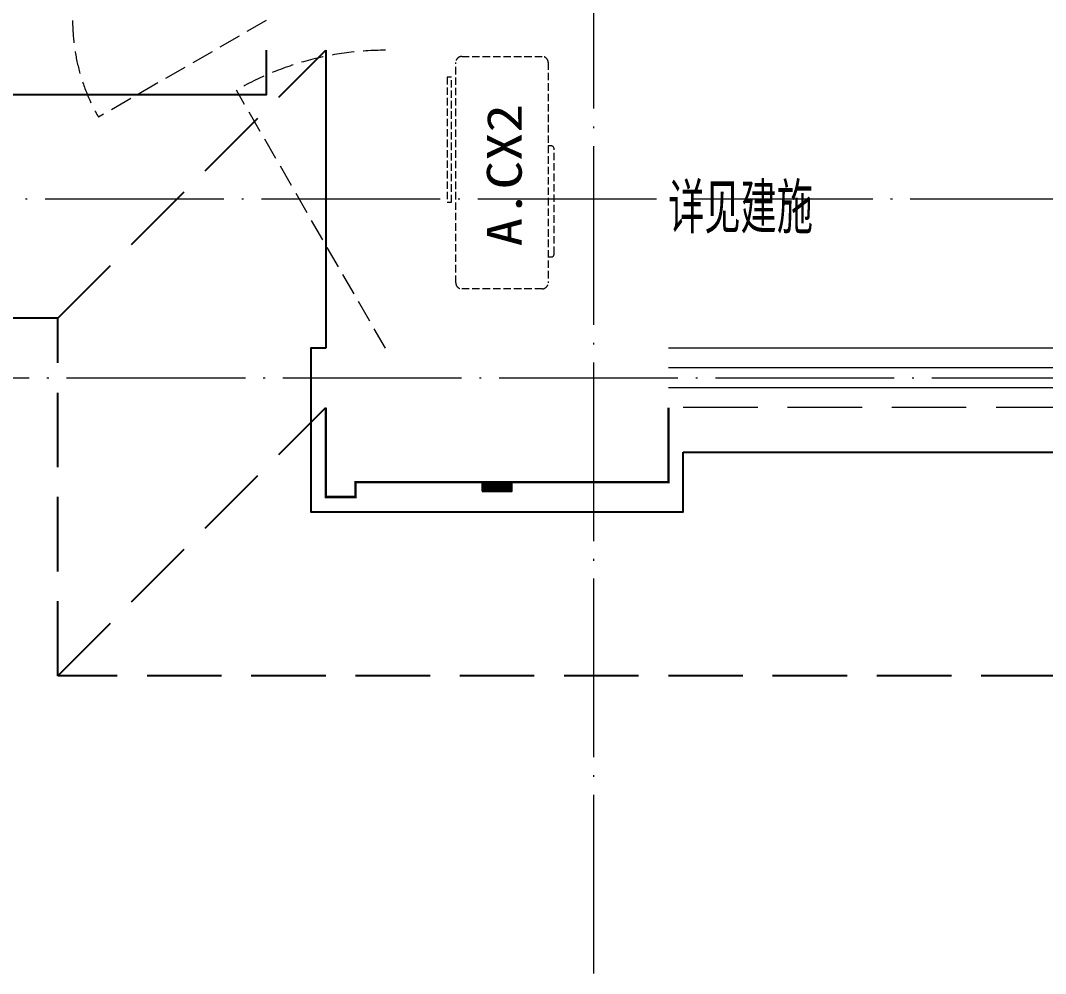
# Model space of a CAD drawing. Extents: x 27938 to 983267, y -209821 to 1628073.
# Drawn here: x 683892 to 687333, y 671657 to 674857 of the extents above; entities that cross this region are included whole.
import ezdxf

# ---------------------------------------------------------------- set-up
doc = ezdxf.new("R2010")
doc.units = 0
doc.header["$LTSCALE"] = 1000
doc.header["$MEASUREMENT"] = 0
doc.linetypes.add('DASH', pattern=[0.35, 0.25, -0.1])
doc.linetypes.add('DOTE', pattern=[2.42, 2, -0.2, 0.02, -0.2])
for name, color, linetype, lineweight in [('DOTE', 19, 'DOTE', 9), ('WINDOW', 144, 'Continuous', 15), ('平面-栏杆', 135, 'Continuous', 15), ('平面-看线', 45, 'Continuous', 15), ('平面-空调预留孔', 173, 'Continuous', 15)]:
    doc.layers.add(name, color=color, linetype=linetype, lineweight=lineweight)
for name, color, linetype in [('PUB_TEXT', 4, 'Continuous'), ('卫生间', 6, 'Continuous'), ('看线', 251, 'Continuous'), ('立面', 73, 'Continuous'), ('铝合金', 144, 'Continuous')]:
    doc.layers.add(name, color=color, linetype=linetype)
doc.styles.add('_TCH_AXIS', font='COMPLEX', dxfattribs={"bigfont": 'GBCBIG'})
doc.styles.add('黑体', font='')
doc.styles.get('黑体').set_extended_font_data('SimHei')

# ---------------------------------------------------------------- blocks, each defined once
blk = doc.blocks.new('ferre')
at = {"layer": '平面-空调预留孔', "linetype": 'DASH', "ltscale": 0.1}
for p, q in [((93392.7, 115403.5), (93392.7, 115393.5)), ((93402.7, 115383.5), (93755.6, 115383.5)), ((93765.6, 115393.5), (93765.6, 115403.5))]:
    blk.add_line(p, q, dxfattribs=at)
blk.add_lwpolyline([(93996.7, 115742.6), (93576.8, 115742.6), (93576.8, 115727.5), (93996.7, 115727.5)], close=True, dxfattribs=at)
blk.add_lwpolyline([(94045.9, 115403.5), (93305.9, 115403.5, -0.414214), (93285.9, 115423.5), (93285.9, 115693.5, -0.414214), (93305.9, 115713.5), (94045.9, 115713.5, -0.414214), (94065.9, 115693.5), (94065.9, 115423.5, -0.414214)], format="xyb", close=True, dxfattribs=at)
for centre, start, end in [((93402.7, 115393.5), 180, 270), ((93755.6, 115393.5), 270, 0)]:
    blk.add_arc(centre, 10, start, end, dxfattribs=at)
at = {"layer": '平面-空调预留孔', "color": 251, "linetype": 'DASH', "ltscale": 0.1, "true_color": 0x636466, "style": '黑体', "width": 1.2}
blk.add_text('A.CX2', height=117.05, dxfattribs=at).set_placement((93428.3, 115492.1))
blk = doc.blocks.new('fergve')
at = {"layer": '平面-空调预留孔', "linetype": 'DASH', "ltscale": 0.1}
blk.add_blockref('ferre', (25670, -60415.8), dxfattribs=at)
blk = doc.blocks.new('HFTHFFGHFH')
at = {"layer": 'DOTE', "linetype": 'DOTE', "ltscale": 0.3}
for p, q in [((539716.6, 594448.8), (539716.6, 602648.8)), ((587116.6, 597048.8), (534316.6, 597048.8)), ((534316.6, 596448.8), (587116.6, 596448.8))]:
    blk.add_line(p, q, dxfattribs=at)
blk = doc.blocks.new('BFBTCSD')
at = {"layer": '卫生间', "color": 159, "linetype": 'DASH', "true_color": 0x22346e}
for p, q in [((684016.6, 673857.2), (684916.6, 674757.2)), ((684016.6, 672657.2), (684916.6, 673557.2))]:
    blk.add_line(p, q, dxfattribs=at)
blk.add_lwpolyline([(706816.6, 673857.2), (705216.6, 673857.2), (705216.6, 672657.2), (684016.6, 672657.2), (684016.6, 673857.2), (681416.6, 673857.2), (681416.6, 683557.2), (683216.6, 683557.2), (683216.6, 684557.2), (689716.6, 684557.2), (689716.6, 689157.2), (691416.8, 689157.2)], dxfattribs=at)

msp = doc.modelspace()

# ---------------------------------------------------------------- hatches: boundary and pattern name
at = {"layer": '立面'}
h = msp.add_hatch(dxfattribs=at)
h.set_pattern_fill('ANSI31', color=251, scale=2)
h.set_pattern_definition([(45, (-202783.718, -122288.2907), (-2.24506403, 2.24506403), [])])
h.paths.add_polyline_path([(685441.6, 673277.2), (685541.6, 673277.2), (685541.6, 673307.2), (685441.6, 673307.2)])

# ---------------------------------------------------------------- linework, layer by layer
at = {"color": 30, "const_width": 8}
msp.add_lwpolyline([(684916.6, 673557.2), (684916.6, 673257.2), (685016.6, 673257.2), (685016.6, 673307.2), (686066.6, 673307.2), (686066.6, 673557.2)], dxfattribs=at)
at = {"layer": 'WINDOW', "color": 250, "linetype": 'DASH', "ltscale": 0.3}
for points in [[(684716.6, 674857.2), (684153.5, 674532.5, -0.131485), (684066.6, 674857.2)], [(685116.6, 673757.2), (684616.6, 674623.2, -0.131652), (685116.6, 674757.2)]]:
    msp.add_lwpolyline(points, format="xyb", dxfattribs=at)
at = {"layer": '平面-栏杆'}
for points in [[(690566.6, 673690.5), (686066.6, 673690.5)], [(690566.6, 673623.8), (686066.6, 673623.8)]]:
    msp.add_lwpolyline(points, dxfattribs=at)
at = {"layer": '平面-看线'}
msp.add_lwpolyline([(690566.6, 673757.2), (686066.6, 673757.2)], dxfattribs=at)
at = {"layer": '平面-看线', "linetype": 'DASH'}
msp.add_lwpolyline([(690566.6, 673557.2), (686066.6, 673557.2)], dxfattribs=at)
at = {"layer": '看线', "color": 201}
for points in [[(684716.6, 674757.2), (684716.6, 674607.2), (682166.6, 674607.2), (682166.6, 682807.2), (683816.6, 682807.2), (683816.6, 682657.2)], [(684916.6, 673757.2), (684866.6, 673757.2), (684866.6, 673207.2), (686116.6, 673207.2), (686116.6, 673407.2)]]:
    msp.add_lwpolyline(points, dxfattribs=at)
at = {"layer": '看线', "color": 202, "ltscale": 0.5}
for points in [[(684916.6, 674757.2), (684916.6, 673757.2)], [(686116.6, 673407.2), (690566.6, 673407.2)]]:
    msp.add_lwpolyline(points, dxfattribs=at)
at = {"layer": '立面', "color": 251}
msp.add_lwpolyline([(685441.6, 673277.2), (685541.6, 673277.2), (685541.6, 673307.2), (685441.6, 673307.2)], close=True, dxfattribs=at)
at = {"layer": '铝合金', "color": 6}
msp.add_lwpolyline([(685441.6, 673277.2), (685541.6, 673277.2), (685541.6, 673307.2), (685441.6, 673307.2)], close=True, dxfattribs=at)

# ---------------------------------------------------------------- block references
for name, p in [('HFTHFFGHFH', (146100, 77208.4)), ('BFBTCSD', (0, 0))]:
    msp.add_blockref(name, p)
at = {"rotation": 90}
msp.add_blockref('fergve', (740650.7, 555000.4), dxfattribs=at)

# ---------------------------------------------------------------- texts
at = {"layer": 'PUB_TEXT', "style": '_TCH_AXIS'}
msp.add_text('详见建施', height=168.79, dxfattribs=at).set_placement((686065.8, 674141.9))

doc.saveas('drawing.dxf')
